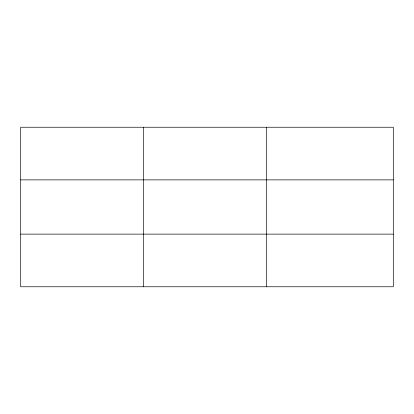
<?xml version="1.0" encoding="UTF-8"?>
<svg xmlns="http://www.w3.org/2000/svg" width="414" height="414" viewBox="0 0 414 414"><rect width="100%" height="100%" fill="white"/><g stroke="black" fill="none" stroke-linecap="round" stroke-linejoin="round"><path stroke-width="0.62" d="M143.658 127.238L143.658 286.762M266.616 127.238L266.616 286.762M393.3 234.122L393.3 286.762L20.7 286.762L20.7 127.238L393.3 127.238L393.3 234.122L20.7 234.122M20.7 179.878L393.3 179.878"/></g></svg>
